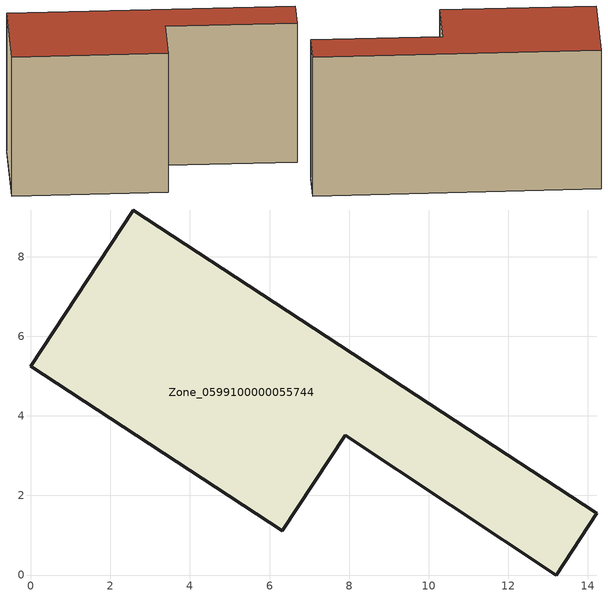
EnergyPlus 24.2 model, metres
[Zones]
Zone_0599100000055744
 floor ground (C_G): 7.9,3.51 6.32,1.11 0,5.25 2.57,9.17 14.22,1.55 13.2,0 z0
 wall outside (C_F): 2.57,9.17 0,5.25 6.32,1.11 7.9,3.51 13.2,0 14.22,1.55 2.57,9.17 z0:7.5
 roof outside (C_R): 14.22,1.55 2.57,9.17 0,5.25 6.32,1.11 7.9,3.51 13.2,0 z7.5
[BUILDING]
Pand.0599100000055744: North Axis=0; Terrain=City; Loads Convergence Tolerance Value=0.04; Temperature Convergence Tolerance Value=0.4; Solar Distribution=FullExterior; Maximum Number of Warmup Days=25; Minimum Number of Warmup Days=1
[Site:Location]
Rotterdam.The.Hague.AP_ZH_NLD Design_Conditions: Latitude=51.96; Longitude=4.45; Time Zone=1; Elevation=-4.5
[SITE:GROUNDTEMPERATURE:BUILDINGSURFACE]
18, 18, 18, 18, 18, 18, 18, 18, 18, 18, 18, 18
[MATERIAL] Thermal Absorptance=0.9; Solar Absorptance=0.7; Visible Absorptance=0.7
Name | Roughness | Thickness | Conductivity | Density | Specific Heat
G.TI.1946 | MediumSmooth | 0.15 | 1 | 540 | 1210
F.TI.1946 | Rough | 0.3 | 0.857143 | 1920 | 840
R.TI.1946 | MediumRough | 0.2 | 0.1 | 1500 | 1000
[CONSTRUCTION]
C_G: G.TI.1946
C_F: F.TI.1946
C_R: R.TI.1946
[ZONE]
Zone_0599100000055744: Type=1; Multiplier=1; Ceiling Height=Autocalculate; Volume=Autocalculate; Floor Area=autocalculate; Part of Total Floor Area=Yes
[ZONEINFILTRATION:DESIGNFLOWRATE]
Infil_Zone_0599100000055744: Zone or ZoneList or Space or SpaceList=Zone_0599100000055744; Schedule=AlwaysOn; Design Flow Rate Calculation Method=Flow/Area; Flow Rate per Floor Area=0.003; Constant Term Coefficient=1; Temperature Term Coefficient=0; Velocity Term Coefficient=0; Velocity Squared Term Coefficient=0
[HVACTEMPLATE:ZONE:IDEALLOADSAIRSYSTEM]
Zone_0599100000055744: Maximum Heating Supply Air Temperature=50; Minimum Cooling Supply Air Temperature=13; Maximum Heating Supply Air Humidity Ratio=0.0156; Minimum Cooling Supply Air Humidity Ratio=0.0077; Heating Limit=NoLimit; Cooling Limit=NoLimit; Dehumidification Control Type=ConstantSensibleHeatRatio; Cooling Sensible Heat Ratio=0.7; Dehumidification Setpoint=60; Humidification Control Type=None; Humidification Setpoint=30; Outdoor Air Method=None; Outdoor Air Flow Rate per Person=0.00944; Outdoor Air Flow Rate per Zone Floor Area=0; Outdoor Air Flow Rate per Zone=0; Demand Controlled Ventilation Type=None; Outdoor Air Economizer Type=NoEconomizer; Heat Recovery Type=None; Sensible Heat Recovery Effectiveness=0.7; Latent Heat Recovery Effectiveness=0.65
[ZONECONTROL:THERMOSTAT]
ThermostatControl_Zone_0599100000055744: Zone or ZoneList=Zone_0599100000055744; Control Type Schedule=DualSetpointControlType; Control 1=Thermostat_Zone_0599100000055744; Temperature Difference Between Cutout And Setpoint=0
[THERMOSTATSETPOINT:DUALSETPOINT]
Thermostat_Zone_0599100000055744: Heating Setpoint Temperature Schedule=HeatingSetpoint_Zone_0599100000055744; Cooling Setpoint Temperature Schedule=CoolingSetpoint_Zone_0599100000055744
[SCHEDULE:COMPACT]
HeatingSetpoint_Zone_0599100000055744: Through: 12/31, For: AllDays, Until: 24:00, 21
CoolingSetpoint_Zone_0599100000055744: Through: 12/31, For: AllDays, Until: 24:00, 24
DualSetpointControlType: Through: 12/31, For: AllDays, Until: 24:00, 4
AlwaysOn: Through: 12/31, For: AllDays, Until: 24:00, 1
